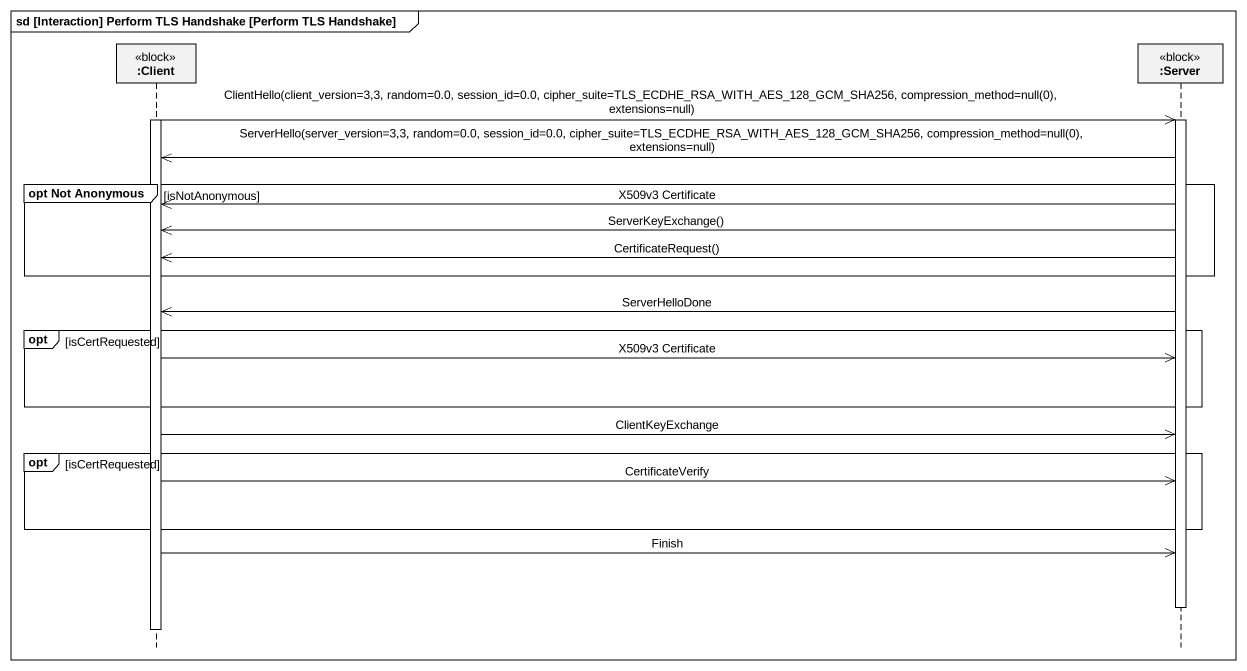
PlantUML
@startuml
mainframe sd [Interaction] Perform TLS Handshake [Perform TLS Handshake]
hide footbox
participant ":Client" as Client <<block>>
participant ":Server" as Server <<block>>

activate Client
Client ->> Server : ClientHello(client_version=3,3, random=0.0, session_id=0.0, cipher_suite=TLS_ECDHE_RSA_WITH_AES_128_GCM_SHA256, compression_method=null(0), extensions=null)
activate Server
Server ->> Client : ServerHello(server_version=3,3, random=0.0, session_id=0.0, cipher_suite=TLS_ECDHE_RSA_WITH_AES_128_GCM_SHA256, compression_method=null(0), extensions=null)
group opt Not Anonymous [isNotAnonymous]
  Server ->> Client : X509v3 Certificate
  Server ->> Client : ServerKeyExchange()
  Server ->> Client : CertificateRequest()
end
Server ->> Client : ServerHelloDone
opt isCertRequested
  Client ->> Server : X509v3 Certificate
end
Client ->> Server : ClientKeyExchange
opt isCertRequested
  Client ->> Server : CertificateVerify
end
Client ->> Server : Finish
deactivate Server
deactivate Client
@enduml
